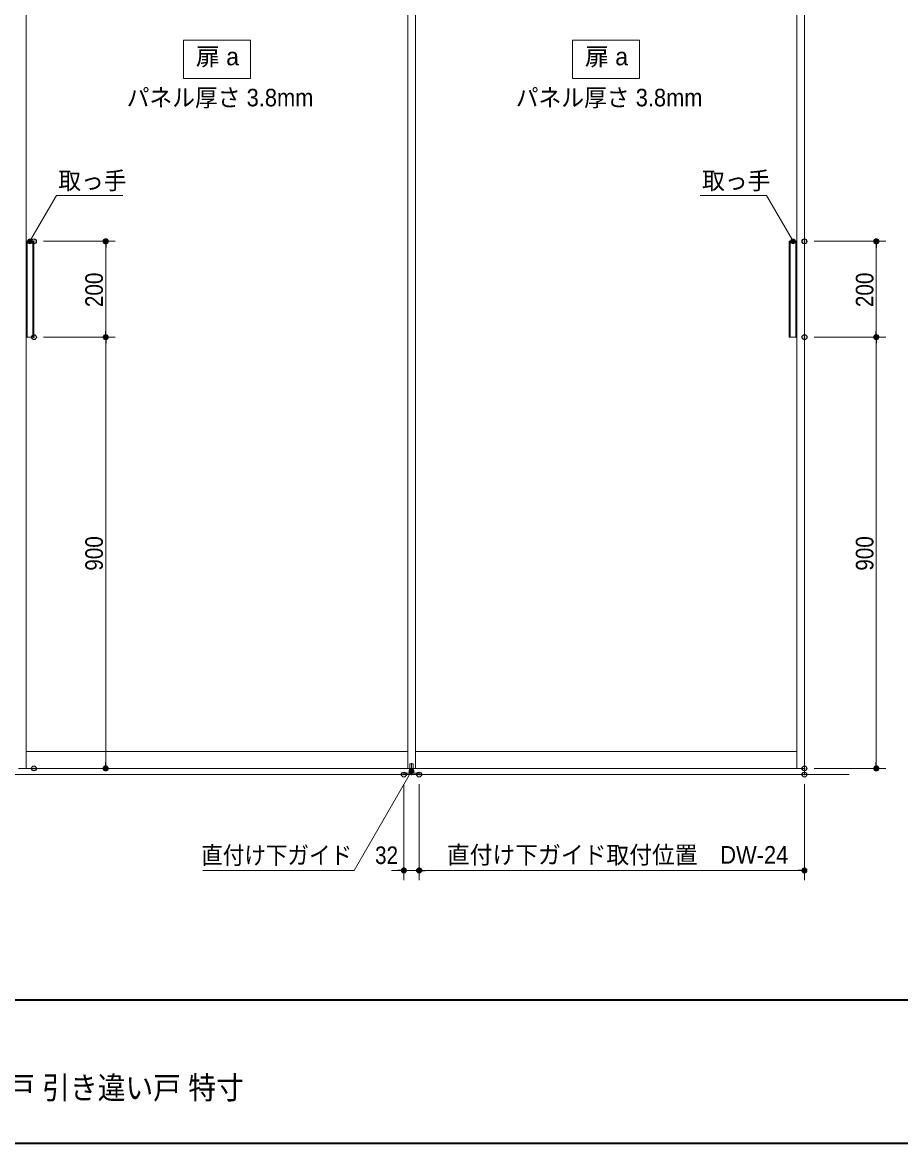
# Model space of a CAD drawing. Units: millimetres, scale not verified. Extents: x -6062 to 6062, y -3045 to 3045.
# Drawn here: x -3068 to -1235, y -2770 to -430 of the extents above; entities that cross this region are included whole.
import ezdxf
from ezdxf.enums import TextEntityAlignment as Align

# ---------------------------------------------------------------- set-up
doc = ezdxf.new("R2010")
doc.units = ezdxf.units.MM
doc.header["$LTSCALE"] = 20
doc.header["$PDMODE"] = 32
doc.header["$PDSIZE"] = 10
doc.linetypes.add('USER1', pattern=[2.91, 1.76, -0.4, 0.35, -0.4])
for name, color, linetype, lineweight in [('0-0_3一般', 7, 'Continuous', 15), ('0-1_2寸法-3', 7, 'Continuous', 15), ('0-2_2寸法-1', 7, 'Continuous', 15), ('0-3_0', 7, 'Continuous', 25), ('0-5_2寸法-2', 7, 'Continuous', 15), ('0-6_1図面枠', 7, 'Continuous', 15)]:
    doc.layers.add(name, color=color, linetype=linetype, lineweight=lineweight)
doc.layers.add('0-4_Defpoints', color=7, linetype='Continuous')
doc.styles.add('ＭＳ Ｐゴシック', font='')
doc.styles.get('ＭＳ Ｐゴシック').set_extended_font_data('MS PGothic')

# ---------------------------------------------------------------- blocks, each defined once
blk = doc.blocks.new('_Dot')
at = {"layer": '0-3_0'}
blk.add_line((-10, 0), (-20, 0), dxfattribs=at)
for points in [[(0, 0), (-10, 0), (-9.92, 1.25)], [(0, 0), (-9.92, -1.25), (-10, 0)], [(0, 0), (-9.92, 1.25), (-9.69, 2.49)], [(0, 0), (-9.69, -2.49), (-9.92, -1.25)], [(0, 0), (-9.69, 2.49), (-9.3, 3.68)], [(0, 0), (-9.3, -3.68), (-9.69, -2.49)], [(0, 0), (-9.3, 3.68), (-8.76, 4.82)], [(0, 0), (-8.76, -4.82), (-9.3, -3.68)], [(0, 0), (-8.76, 4.82), (-8.09, 5.88)], [(0, 0), (-8.09, -5.88), (-8.76, -4.82)], [(0, 0), (-8.09, 5.88), (-7.29, 6.85)], [(0, 0), (-7.29, -6.85), (-8.09, -5.88)], [(0, 0), (-7.29, 6.85), (-6.37, 7.71)], [(0, 0), (-6.37, -7.71), (-7.29, -6.85)], [(0, 0), (-6.37, 7.71), (-5.36, 8.44)], [(0, 0), (-5.36, -8.44), (-6.37, -7.71)], [(0, 0), (-5.36, 8.44), (-4.26, 9.05)], [(0, 0), (-4.26, -9.05), (-5.36, -8.44)], [(0, 0), (-4.26, 9.05), (-3.09, 9.51)], [(0, 0), (-3.09, -9.51), (-4.26, -9.05)], [(0, 0), (-3.09, 9.51), (-1.87, 9.82)], [(0, 0), (-1.87, -9.82), (-3.09, -9.51)], [(0, 0), (-1.87, 9.82), (-0.63, 9.98)], [(0, 0), (-0.63, -9.98), (-1.87, -9.82)], [(0, 0), (-0.63, 9.98), (0.63, 9.98)], [(0, 0), (0.63, -9.98), (-0.63, -9.98)], [(0, 0), (0.63, 9.98), (1.87, 9.82)], [(0, 0), (1.87, 9.82), (3.09, 9.51)], [(0, 0), (3.09, 9.51), (4.26, 9.05)], [(0, 0), (4.26, 9.05), (5.36, 8.44)], [(0, 0), (5.36, 8.44), (6.37, 7.71)], [(0, 0), (6.37, 7.71), (7.29, 6.85)], [(0, 0), (7.29, 6.85), (8.09, 5.88)], [(0, 0), (8.09, 5.88), (8.76, 4.82)], [(0, 0), (8.76, 4.82), (9.3, 3.68)], [(0, 0), (9.3, 3.68), (9.69, 2.49)], [(0, 0), (9.69, 2.49), (9.92, 1.25)], [(0, 0), (9.92, 1.25), (10, 0)], [(0, 0), (1.87, -9.82), (0.63, -9.98)], [(0, 0), (3.09, -9.51), (1.87, -9.82)], [(0, 0), (4.26, -9.05), (3.09, -9.51)], [(0, 0), (5.36, -8.44), (4.26, -9.05)], [(0, 0), (6.37, -7.71), (5.36, -8.44)], [(0, 0), (7.29, -6.85), (6.37, -7.71)], [(0, 0), (8.09, -5.88), (7.29, -6.85)], [(0, 0), (8.76, -4.82), (8.09, -5.88)], [(0, 0), (9.3, -3.68), (8.76, -4.82)], [(0, 0), (9.69, -2.49), (9.3, -3.68)], [(0, 0), (9.92, -1.25), (9.69, -2.49)], [(0, 0), (10, 0), (9.92, -1.25)]]:
    blk.add_solid(points, dxfattribs=at)
blk = doc.blocks.new('グループ-16')
at = {"layer": '0-6_1図面枠', "lineweight": 35}
blk.add_line((-80000, -49400), (80000, -49400), dxfattribs=at)
blk.add_lwpolyline([(-80000, 55400), (80000, 55400), (80000, -55400), (-80000, -55400)], close=True, dxfattribs=at)
blk = doc.blocks.new('図面枠')
at = {"layer": '0-6_1図面枠'}
blk.add_blockref('グループ-16', (0, 0), dxfattribs=at)
blk = doc.blocks.new('グループ-19')
at = {"layer": '0-0_3一般'}
for p, q in [((7040, 8000), (7040, -40000)), ((-25440, -39740), (-25440, 7190)), ((-9520, -39740), (-9520, 7190)), ((-9520, 7190), (-9520, -39740)), ((-9200, -39740), (-9200, 7190)), ((6720, 7190), (6720, -39740)), ((7040, 7190), (7040, -39740)), ((-25442, -17740), (-25122, -17740)), ((-25402, -17740), (-25402, -21740)), ((-25162, -17740), (-25162, -21740)), ((-25122, -21740), (-25122, -17740)), ((6402, -17740), (6722, -17740)), ((6402, -17740), (6402, -21740)), ((6442, -21740), (6442, -17740)), ((6682, -21740), (6682, -17740)), ((6722, -21740), (6722, -17740)), ((6402, -21740), (6722, -21740)), ((-25440, -39040), (-9520, -39040)), ((-9200, -39040), (6720, -39040)), ((-9200, -39740), (-25760, -39740)), ((7040, -39740), (-9520, -39740)), ((-9435, -39560), (-9435, -39800)), ((-9295, -39550), (-9425, -39550)), ((-9285, -39800), (-9285, -39560)), ((-60256.5, -40000), (8903.5, -40000)), ((-9460, -39862), (-9400, -39862)), ((-9460, -39862), (-9460, -39922)), ((-9260, -39922), (-9460, -39922)), ((-9460, -39922), (-9460, -39942)), ((-9460, -39942), (-9040, -39942)), ((-9435, -39800), (-9285, -39800)), ((-9286, -39800), (-9434, -39800)), ((-9434, -39862), (-9434, -39800)), ((-9400, -39862), (-9320, -39862)), ((-9320, -39862), (-9260, -39862)), ((-9286, -39862), (-9286, -39800)), ((-9260, -39862), (-9260, -39922))]:
    blk.add_line(p, q, dxfattribs=at)
at = {"layer": '0-0_3一般', "linetype": 'USER1'}
blk.add_line((-9360, -39520), (-9360, -40027.8), dxfattribs=at)
at = {"layer": '0-0_3一般'}
for points in [[(-25760, 7190), (-9200, 7190), (-9200, -39740)], [(-25442, -17740), (-25442, -21740), (-25122, -21740)], [(-9680, -40000), (-9680, -39942), (-9460, -39942)], [(-9040, -39942), (-9040, -40000), (-9680, -40000)], [(-9260, -39942), (-9260, -39922), (-9460, -39922)]]:
    blk.add_lwpolyline(points, dxfattribs=at)
for centre, start, end in [((-9425, -39560), 90, 180), ((-9295, -39560), 0, 90)]:
    blk.add_arc(centre, 10, start, end, dxfattribs=at)

msp = doc.modelspace()

# ---------------------------------------------------------------- hatches: boundary and pattern name
at = {"layer": '0-1_2寸法-3'}
for points in [[(-3046.79, -887, 1), (-3056.81, -887, 1)], [(-1454.19, -887, 1), (-1464.21, -887, 1)], [(-2250.49, -1993.1, 1), (-2260.51, -1993.1, 1)]]:
    msp.add_hatch(color=256, dxfattribs=at).paths.add_polyline_path(points)

# ---------------------------------------------------------------- linework, layer by layer
for points in [[(-2591.5, -547), (-2731.5, -547), (-2731.5, -467), (-2591.5, -467)], [(-1779.5, -547), (-1919.5, -547), (-1919.5, -467), (-1779.5, -467)]]:
    msp.add_lwpolyline(points, close=True, dxfattribs=at)
for points in [[(-3051.8, -887), (-2996.56, -791.33), (-2858.04, -791.33)], [(-1459.2, -887), (-1514.44, -791.33), (-1652.96, -791.33)], [(-2255.5, -1993.1), (-2374.95, -2200), (-2690.97, -2200)]]:
    msp.add_lwpolyline(points, dxfattribs=at)
for centre in [(-3051.8, -887), (-1459.2, -887), (-2255.5, -1993.1)]:
    msp.add_circle(centre, 5.01, dxfattribs=at)
at = {"layer": '0-2_2寸法-1'}
for p, q in [((-3023.6, -887), (-2873.6, -887)), ((-1415.5, -887), (-1265.5, -887)), ((-2893.6, -1074.29), (-2893.6, -899.71)), ((-1285.5, -1074.29), (-1285.5, -899.71)), ((-3023.4, -1087), (-2873.6, -1087)), ((-3023.4, -1087), (-2873.6, -1087)), ((-2893.6, -1099.71), (-2893.6, -1974.29)), ((-1415.3, -1087), (-1265.5, -1087)), ((-1415.3, -1087), (-1265.5, -1087)), ((-1285.5, -1099.71), (-1285.5, -1974.29)), ((-3023.6, -1987), (-2873.6, -1987)), ((-1415.5, -1987), (-1265.5, -1987)), ((-2239.5, -2020), (-2239.5, -2220)), ((-1435.5, -2020), (-1435.5, -2220)), ((-1448.21, -2200), (-2226.79, -2200))]:
    msp.add_line(p, q, dxfattribs=at)
at = {"layer": '0-4_Defpoints'}
for p in [(-3043.6, -887), (-2893.6, -887), (-1435.5, -887), (-1285.5, -887), (-3043.4, -1087), (-1435.3, -1087), (-3043.6, -1987), (-2893.6, -1987), (-1435.5, -1987), (-1285.5, -1987), (-2271.5, -2000), (-2239.5, -2000), (-1435.5, -2000), (-2239.5, -2200)]:
    msp.add_point(p, dxfattribs=at)
at = {"layer": '0-5_2寸法-2'}
for p, q in [((-2271.5, -2020), (-2271.5, -2220)), ((-2239.5, -2020), (-2239.5, -2220)), ((-2284.21, -2200), (-2296.92, -2200)), ((-2271.5, -2200), (-2239.5, -2200)), ((-2226.79, -2200), (-2214.08, -2200))]:
    msp.add_line(p, q, dxfattribs=at)

# ---------------------------------------------------------------- block references
at = {"layer": '0-0_3一般', "xscale": 0.05, "yscale": 0.05}
msp.add_blockref('グループ-19', (-1787.5, 0), dxfattribs=at)
at = {"layer": '0-2_2寸法-1', "xscale": 0.6356201, "yscale": 0.6356201}
for p, rotation in [((-2893.6, -887), 90), ((-1285.5, -887), 90), ((-2893.6, -1087), 270), ((-1285.5, -1087), 270), ((-2893.6, -1087), 90), ((-1285.5, -1087), 90), ((-2893.6, -1987), 270), ((-1285.5, -1987), 270), ((-2239.5, -2200), 180)]:
    msp.add_blockref('_Dot', p, dxfattribs=dict(at, rotation=rotation))
msp.add_blockref('_Dot', (-1435.5, -2200), dxfattribs=at)
at = {"layer": '0-5_2寸法-2', "xscale": 0.6356201, "yscale": 0.6356201}
msp.add_blockref('_Dot', (-2271.5, -2200), dxfattribs=at)
at = {"layer": '0-5_2寸法-2', "xscale": 0.6356201, "yscale": 0.6356201, "rotation": 180}
msp.add_blockref('_Dot', (-2239.5, -2200), dxfattribs=at)
at = {"layer": '0-6_1図面枠', "xscale": 0.05, "yscale": 0.05}
msp.add_blockref('図面枠', (-1787.5, 0), dxfattribs=at)

# ---------------------------------------------------------------- texts
at = {"layer": '0-1_2寸法-3', "style": 'ＭＳ Ｐゴシック'}
for p in [(-2705.59, -530.66), (-1893.59, -530.66)]:
    msp.add_text('扉 a', height=36.66, dxfattribs=at).set_placement(p, align=Align.BOTTOM_LEFT)
for s, height, width, p in [('パネル厚さ 3.8mm', 36.69, 0.95, (-2849.98, -616.38)), ('パネル厚さ 3.8mm', 36.69, 0.95, (-2037.98, -616.38)), ('取っ手', 36.66, 0.95, (-2992.71, -789.73)), ('取っ手', 36.66, 0.95, (-1649.1, -789.73)), ('直付け下ガイド', 36.66, 0.9, (-2694.42, -2197.62))]:
    msp.add_text(s, height=height, dxfattribs=dict(at, width=width)).set_placement(p, align=Align.BOTTOM_LEFT)
at = {"layer": '0-2_2寸法-1', "style": 'ＭＳ Ｐゴシック', "width": 0.9}
for s, p in [('200', (-2888.64, -1024.28)), ('200', (-1280.54, -1024.28)), ('900', (-2888.64, -1574.38)), ('900', (-1280.54, -1574.38))]:
    msp.add_text(s, height=36.66, rotation=90, dxfattribs=at).set_placement(p, align=Align.BOTTOM_LEFT)
at = {"layer": '0-2_2寸法-1', "style": 'ＭＳ Ｐゴシック', "width": 0.95}
msp.add_text('直付け下ガイド取付位置\u3000DW-24', height=36.69, dxfattribs=at).set_placement((-2181.58, -2196.79), align=Align.BOTTOM_LEFT)
at = {"layer": '0-5_2寸法-2', "style": 'ＭＳ Ｐゴシック', "width": 0.9}
msp.add_text('32', height=36.66, dxfattribs=at).set_placement((-2331.59, -2197.52), align=Align.BOTTOM_LEFT)
at = {"layer": '0-6_1図面枠', "style": 'ＭＳ Ｐゴシック', "width": 0.9}
msp.add_text('クアドロライト 4枚引き分け戸 引き違い戸 特寸', height=47.17, dxfattribs=at).set_placement((-3840.72, -2691.18), align=Align.BOTTOM_LEFT)

doc.saveas('drawing.dxf')
